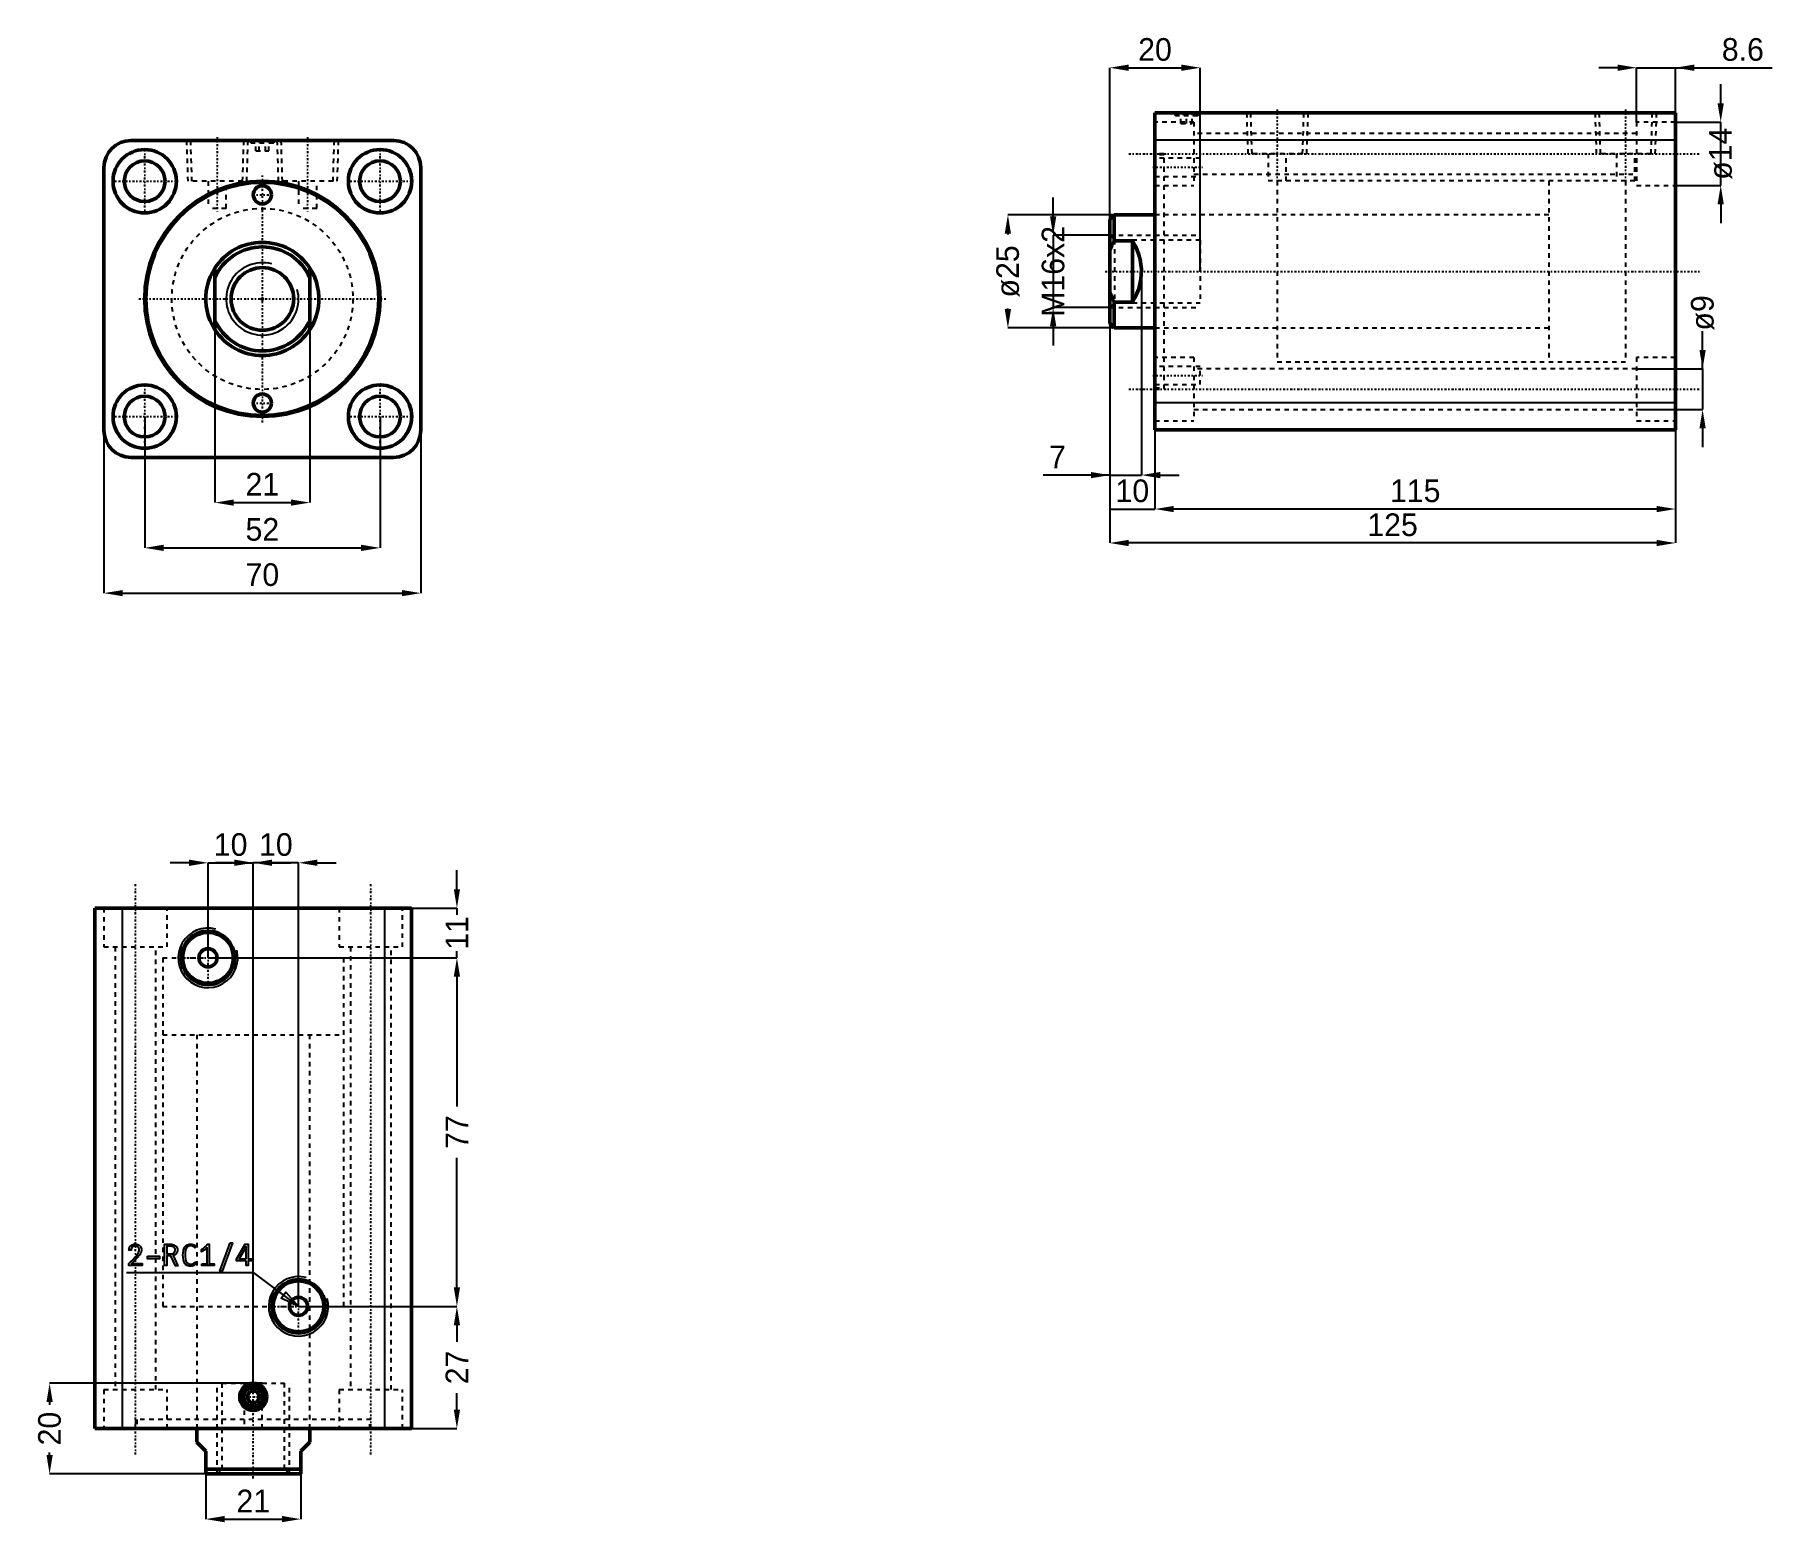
# Model space of a CAD drawing. Header units: millimetres. Extents: x -50 to 334, y -270 to 58.
import ezdxf

# ---------------------------------------------------------------- set-up
doc = ezdxf.new("R2010")
doc.units = ezdxf.units.MM
doc.linetypes.add('Center', pattern=[1.5, 0.45, -0.5, 0.05, -0.5])
doc.linetypes.add('Dashed', pattern=[2, 1, -1])
for name, color, linetype, lineweight in [('2d ConnectionPoints', 7, 'Continuous', 50), ('AM_0', 7, 'Continuous', 50), ('AM_4', 3, 'Continuous', 25), ('AM_5', 3, 'Continuous', 25), ('AM_7', 7, 'Center', 25), ('AM_9', 6, 'Dashed', 25)]:
    doc.layers.add(name, color=color, linetype=linetype, lineweight=lineweight)
doc.dimstyles.new('ISO-25', dxfattribs={"dimtxt": 2.5, "dimasz": 2.5, "dimexe": 1.25, "dimexo": 0.625, "dimtad": 1, "dimtxsty": 'Standard', "dimcen": 2.5, "dimadec": 0, "dimazin": 0, "dimtfac": 1, "dimtmove": 0, "dimatfit": 3, "dimfxl": 1, "dimarcsym": 0})

# ---------------------------------------------------------------- blocks, each defined once
blk = doc.blocks.new('1_RODcxhc_a_sd_40_60_IN_0_in_CXHC_A_IN_SD_40_60ST_0__CN_0')
at = {"layer": 'AM_0'}
for p, q in [((-10.5, -6.78), (-10.5, 6.78)), ((10.5, 6.78), (10.5, -6.78))]:
    blk.add_line(p, q, dxfattribs=at)
for points in [[(-10.5, 6.78), (-11.05, 5.84), (-11.52, 4.86), (-11.9, 3.83), (-12.19, 2.78), (-12.38, 1.71), (-12.48, 0.62), (-12.49, -0.47), (-12.4, -1.55), (-12.22, -2.63), (-11.94, -3.68), (-11.58, -4.71), (-11.12, -5.7), (-10.58, -6.65), (-10.5, -6.78)], [(10.5, -6.78), (11.05, -5.84), (11.52, -4.86), (11.9, -3.83), (12.19, -2.78), (12.38, -1.71), (12.48, -0.62), (12.49, 0.47), (12.4, 1.55), (12.22, 2.63), (11.94, 3.68), (11.58, 4.71), (11.12, 5.7), (10.58, 6.65), (10.5, 6.78)]]:
    blk.add_lwpolyline(points, dxfattribs=at)
blk.add_circle((0, 0), 6.92, dxfattribs=at)
for radius, start, end in [(12.5, 32.8599, 147.1401), (11.5, 24.0706, 155.9294), (11.5, 204.0706, 335.9294), (12.5, 212.8599, 327.1401)]:
    blk.add_arc((0, 0), radius, start, end, dxfattribs=at)
at = {"layer": 'AM_5'}
blk.add_arc((0, 0), 8, 75, 15, dxfattribs=at)
blk = doc.blocks.new('2_bodycxhc_a_sd_40_60_0_in_CXHC_A_IN_SD_40_60ST_0__CN_0')
at = {"layer": 'AM_0'}
for p, q in [((29, 35), (-29, 35)), ((-35, 29), (-35, -29)), ((35, -29), (35, 29)), ((-29, -35), (29, -35))]:
    blk.add_line(p, q, dxfattribs=at)
for centre, radius in [((-26, 26), 7), ((26, 26), 7), ((-26, 26), 4.5), ((26, 26), 4.5), ((0, 0), 26), ((0, 0), 25.75), ((0, 23), 2), ((-26, -26), 7), ((26, -26), 7), ((-26, -26), 4.5), ((0, -23), 2), ((26, -26), 4.5)]:
    blk.add_circle(centre, radius, dxfattribs=at)
for centre, start, end in [((-29, 29), 90, 180), ((29, 29), 360, 90), ((-29, -29), 180, 270), ((29, -29), 270, 360)]:
    blk.add_arc(centre, 6, start, end, dxfattribs=at)
at = {"layer": 'AM_5', "linetype": 'Dashed'}
for p, q in [((-16.77, 35), (-16.48, 26)), ((-3.23, 35), (-3.52, 26)), ((3.23, 35), (3.52, 26)), ((16.77, 35), (16.48, 26))]:
    blk.add_line(p, q, dxfattribs=at)
at = {"layer": 'AM_7'}
for p, q in [((-10, 35.75), (-10, 19.25)), ((0, 35.03), (0, 34.37)), ((10, 35.75), (10, 19.25)), ((-26, 18.65), (-26, 33.35)), ((26, 18.65), (26, 33.35)), ((0, -27.3), (0, 27.3)), ((-33.35, 26), (-18.65, 26)), ((18.65, 26), (33.35, 26)), ((-2.1, 23), (2.1, 23)), ((-27.3, 0), (27.3, 0)), ((-26, -33.35), (-26, -18.65)), ((26, -33.35), (26, -18.65)), ((-2.1, -23), (2.1, -23)), ((-33.35, -26), (-18.65, -26)), ((18.65, -26), (33.35, -26))]:
    blk.add_line(p, q, dxfattribs=at)
at = {"layer": 'AM_9'}
for p, q in [((-15.91, 35), (-15.63, 26)), ((-4.37, 26), (-4.09, 35)), ((-3, 35), (-2.4, 34.4)), ((-2.1, 34.7), (-2.4, 34.4)), ((2.1, 34.7), (-2.1, 34.7)), ((-1.44, 32.7), (-1.44, 34.7)), ((-0.72, 32.7), (-0.72, 34.7)), ((0.72, 32.7), (0.72, 34.7)), ((1.44, 32.7), (1.44, 34.7)), ((2.4, 34.4), (2.1, 34.7)), ((2.4, 34.4), (3, 35)), ((4.09, 35), (4.37, 26)), ((15.63, 26), (15.91, 35)), ((2.4, 34.4), (-2.4, 34.4)), ((-1.44, 32.7), (1.44, 32.7)), ((-4.37, 26), (-15.63, 26)), ((-12, 26), (-12, 20)), ((-8, 20), (-8, 26)), ((15.63, 26), (4.37, 26)), ((8, 26), (8, 20)), ((12, 20), (12, 26)), ((-8, 20), (-12, 20)), ((12, 20), (8, 20))]:
    blk.add_line(p, q, dxfattribs=at)
blk.add_circle((0, 0), 20, dxfattribs=at)
blk = doc.blocks.new('*D3')
at = {"layer": 'AM_5', "color": 0, "lineweight": -2}
for p, q in [((-26, -26), (-26, -55)), ((26, -26), (26, -55)), ((-21.83, -55), (21.83, -55))]:
    blk.add_line(p, q, dxfattribs=at)
at = {"layer": 'AM_5', "color": 0}
for points in [[(-21.83, -54.31), (-21.83, -55.69), (-26, -55)], [(21.83, -55.69), (21.83, -54.31), (26, -55)]]:
    blk.add_solid(points, dxfattribs=at)
at = {"layer": 'Defpoints', "color": 0}
for p in [(-26, -26), (26, -26), (26, -55)]:
    blk.add_point(p, dxfattribs=at)
at = {"layer": 'AM_5', "color": 0, "insert": (0, -50.95), "char_height": 5, "attachment_point": 5}
blk.add_mtext('52', dxfattribs=at)
blk = doc.blocks.new('*D4')
at = {"layer": 'AM_5', "color": 0, "lineweight": -2}
for p, q in [((-35, -29), (-35, -65)), ((35, -29), (35, -65)), ((-30.83, -65), (30.83, -65))]:
    blk.add_line(p, q, dxfattribs=at)
at = {"layer": 'AM_5', "color": 0}
for points in [[(-30.83, -64.31), (-30.83, -65.69), (-35, -65)], [(30.83, -65.69), (30.83, -64.31), (35, -65)]]:
    blk.add_solid(points, dxfattribs=at)
at = {"layer": 'Defpoints', "color": 0}
for p in [(-35, -29), (35, -29), (35, -65)]:
    blk.add_point(p, dxfattribs=at)
at = {"layer": 'AM_5', "color": 0, "insert": (0, -60.95), "char_height": 5, "attachment_point": 5}
blk.add_mtext('70', dxfattribs=at)
blk = doc.blocks.new('*D5')
at = {"layer": 'AM_5', "color": 0, "lineweight": -2}
for p, q in [((-10.5, 0), (-10.5, -45)), ((10.5, 0), (10.5, -45)), ((-6.33, -45), (6.33, -45))]:
    blk.add_line(p, q, dxfattribs=at)
at = {"layer": 'AM_5', "color": 0}
for points in [[(-6.33, -44.31), (-6.33, -45.69), (-10.5, -45)], [(6.33, -45.69), (6.33, -44.31), (10.5, -45)]]:
    blk.add_solid(points, dxfattribs=at)
at = {"layer": 'Defpoints', "color": 0}
for p in [(-10.5, 0), (10.5, 0), (10.5, -45)]:
    blk.add_point(p, dxfattribs=at)
at = {"layer": 'AM_5', "color": 0, "insert": (0, -40.95), "char_height": 5, "attachment_point": 5}
blk.add_mtext('21', dxfattribs=at)
blk = doc.blocks.new('1_RODcxhc_a_sd_40_60_IN_0_in_CXHC_A_IN_SD_40_60ST_0__CN_2')
at = {"layer": 'AM_0'}
for p, q in [((-9, 12.5), (-10, 11.5)), ((0, 12.5), (-9, 12.5)), ((-9, 12.5), (-9, 6.78)), ((-10, 11.5), (-10, -11.5)), ((-5, 6.78), (-9, 6.78)), ((-5, 6.78), (-5, -6.78)), ((-9, -6.78), (-5, -6.78)), ((-9, -6.78), (-9, -12.5)), ((-10, -11.5), (-9, -12.5)), ((-9, -12.5), (0, -12.5))]:
    blk.add_line(p, q, dxfattribs=at)
for points in [[(-9, 6.78), (-9.53, 5.75), (-10, 4.69)], [(-5, -6.78), (-4.45, -5.84), (-3.98, -4.86), (-3.6, -3.83), (-3.31, -2.78), (-3.12, -1.71), (-3.02, -0.62), (-3.01, 0.47), (-3.1, 1.55), (-3.28, 2.63), (-3.56, 3.68), (-3.92, 4.71), (-4.38, 5.7), (-4.92, 6.65), (-5, 6.78)], [(-10, -4.69), (-9.29, -6.23), (-9, -6.78)]]:
    blk.add_lwpolyline(points, dxfattribs=at)
at = {"layer": 'AM_5', "linetype": 'Dashed'}
for p, q in [((-10, 8), (10, 8)), ((-10, -8), (10, -8))]:
    blk.add_line(p, q, dxfattribs=at)
at = {"layer": 'AM_9'}
for p, q in [((104, 20), (87, 20)), ((87, 20), (87, -20)), ((104, 20), (104, -20)), ((87, 12.5), (0, 12.5)), ((-8.92, 6.92), (-10, 8)), ((10, 6.92), (-8.92, 6.92)), ((-8.92, 6.92), (-8.92, -6.92)), ((10, 6.92), (10, -6.92)), ((-10, -8), (-8.92, -6.92)), ((-8.92, -6.92), (10, -6.92)), ((0, -12.5), (87, -12.5)), ((87, -20), (104, -20))]:
    blk.add_line(p, q, dxfattribs=at)
blk = doc.blocks.new('2_bodycxhc_a_sd_40_60_0_in_CXHC_A_IN_SD_40_60ST_0__CN_2')
at = {"layer": 'AM_0'}
for p, q in [((115, 35), (0, 35)), ((0, -35), (0, 35)), ((115, -35), (115, 35)), ((115, -35), (0, -35))]:
    blk.add_line(p, q, dxfattribs=at)
at = {"layer": 'AM_4'}
for p, q in [((115, 29), (0, 29)), ((115, -29), (0, -29))]:
    blk.add_line(p, q, dxfattribs=at)
at = {"layer": 'AM_5', "linetype": 'Dashed'}
for p, q in [((20.23, 35), (20.52, 26)), ((33.77, 35), (33.48, 26)), ((97.23, 35), (97.52, 26)), ((110.77, 35), (110.48, 26))]:
    blk.add_line(p, q, dxfattribs=at)
at = {"layer": 'AM_7'}
for p, q in [((7, 35.03), (7, 34.37)), ((27, 35.75), (27, 19.25)), ((104, 35.75), (104, 19.25)), ((-5.75, 26), (120.75, 26)), ((-0.5, 23), (10.5, 23)), ((-11, 0), (120.75, 0)), ((-0.5, -23), (10.5, -23)), ((-5.75, -26), (120.75, -26))]:
    blk.add_line(p, q, dxfattribs=at)
at = {"layer": 'AM_9'}
for p, q in [((4, 35), (4.6, 34.4)), ((4.9, 34.7), (4.6, 34.4)), ((9.1, 34.7), (4.9, 34.7)), ((5.75, 32.7), (5.75, 34.7)), ((7, 32.7), (7, 34.7)), ((8.25, 32.7), (8.25, 34.7)), ((9.4, 34.4), (9.1, 34.7)), ((9.4, 34.4), (10, 35)), ((21.09, 35), (21.37, 26)), ((32.63, 26), (32.91, 35)), ((98.09, 35), (98.37, 26)), ((109.63, 26), (109.91, 35)), ((8.6, 33), (0, 33)), ((9.4, 34.4), (4.6, 34.4)), ((5.75, 32.7), (8.25, 32.7)), ((8.6, 33), (8.6, 19)), ((115, 33), (106.4, 33)), ((106.4, 33), (106.4, 19)), ((106.4, 30.5), (8.6, 30.5)), ((2, 26), (0, 26)), ((2, 25.75), (0, 25.75)), ((10, 25), (0, 25)), ((2, -26), (2, 26)), ((10, 21), (10, 25)), ((32.63, 26), (21.37, 26)), ((25, 26), (25, 20)), ((29, 20), (29, 26)), ((109.63, 26), (98.37, 26)), ((102, 26), (102, 20)), ((106, 20), (106, 26)), ((0, 21), (10, 21)), ((8.6, 21.5), (106.4, 21.5)), ((106, 20), (25, 20)), ((27, 20), (27, -20)), ((104, 20), (104, -20)), ((0, 19), (8.6, 19)), ((106.4, 19), (115, 19)), ((27, 12.5), (0, 12.5)), ((0, -12.5), (27, -12.5)), ((8.6, -19), (0, -19)), ((8.6, -19), (8.6, -33)), ((115, -19), (106.4, -19)), ((106.4, -19), (106.4, -33)), ((10, -21), (0, -21)), ((106.4, -21.5), (8.6, -21.5)), ((10, -25), (10, -21)), ((27, -20), (104, -20)), ((0, -25), (10, -25)), ((0, -25.75), (2, -25.75)), ((0, -26), (2, -26)), ((8.6, -30.5), (106.4, -30.5)), ((0, -33), (8.6, -33)), ((106.4, -33), (115, -33))]:
    blk.add_line(p, q, dxfattribs=at)
blk = doc.blocks.new('*D19')
at = {"layer": 'AM_5', "color": 0, "lineweight": -2}
for p, q in [((188.23, 18.58), (164.73, 18.58)), ((164.73, 14.41), (164.73, 14.24)), ((164.73, -2.26), (164.73, -2.09)), ((188.23, -6.42), (164.73, -6.42))]:
    blk.add_line(p, q, dxfattribs=at)
at = {"layer": 'AM_5', "color": 0}
for points in [[(165.42, 14.41), (164.03, 14.41), (164.73, 18.58)], [(164.03, -2.26), (165.42, -2.26), (164.73, -6.42)]]:
    blk.add_solid(points, dxfattribs=at)
at = {"layer": 'Defpoints', "color": 0}
for p in [(188.23, 18.58), (164.73, -6.42), (188.23, -6.42)]:
    blk.add_point(p, dxfattribs=at)
at = {"layer": 'AM_5', "color": 0, "insert": (164.73, 6.08), "char_height": 5, "attachment_point": 5, "rotation": 90}
blk.add_mtext('ø25', dxfattribs=at)
blk = doc.blocks.new('*D20')
at = {"layer": 'AM_5', "color": 0, "lineweight": -2}
for p, q in [((187.23, 6.08), (187.23, -38.92)), ((194.23, 6.08), (194.23, -38.92)), ((187.23, -38.92), (172.52, -38.92)), ((187.23, -38.92), (194.23, -38.92)), ((198.39, -38.92), (202.56, -38.92))]:
    blk.add_line(p, q, dxfattribs=at)
at = {"layer": 'AM_5', "color": 0}
for points in [[(183.06, -39.62), (183.06, -38.23), (187.23, -38.92)], [(198.39, -38.23), (198.39, -39.62), (194.23, -38.92)]]:
    blk.add_solid(points, dxfattribs=at)
at = {"layer": 'Defpoints', "color": 0}
for p in [(187.23, 6.08), (194.23, 6.08), (194.23, -38.92)]:
    blk.add_point(p, dxfattribs=at)
at = {"layer": 'AM_5', "color": 0, "insert": (175.68, -34.92), "char_height": 5, "attachment_point": 5}
blk.add_mtext('7', dxfattribs=at)
blk = doc.blocks.new('*D21')
at = {"layer": 'AM_5', "color": 0, "lineweight": -2}
for p, q in [((187.23, 6.08), (187.23, -46.42)), ((197.23, -22.92), (197.23, -46.42)), ((187.23, -46.42), (197.23, -46.42))]:
    blk.add_line(p, q, dxfattribs=at)
at = {"layer": 'Defpoints', "color": 0}
for p in [(187.23, 6.08), (197.23, -22.92), (197.23, -46.42)]:
    blk.add_point(p, dxfattribs=at)
at = {"layer": 'AM_5', "color": 0, "insert": (192.23, -42.42), "char_height": 5, "attachment_point": 5}
blk.add_mtext('10', dxfattribs=at)
blk = doc.blocks.new('*D22')
at = {"layer": 'AM_5', "color": 0, "lineweight": -2}
for p, q in [((197.23, -22.92), (197.23, -46.42)), ((312.23, -28.92), (312.23, -46.42)), ((308.06, -46.42), (201.39, -46.42))]:
    blk.add_line(p, q, dxfattribs=at)
at = {"layer": 'AM_5', "color": 0}
for points in [[(201.39, -45.73), (201.39, -47.12), (197.23, -46.42)], [(308.06, -47.12), (308.06, -45.73), (312.23, -46.42)]]:
    blk.add_solid(points, dxfattribs=at)
at = {"layer": 'Defpoints', "color": 0}
for p in [(197.23, -22.92), (312.23, -28.92), (197.23, -46.42)]:
    blk.add_point(p, dxfattribs=at)
at = {"layer": 'AM_5', "color": 0, "insert": (254.73, -42.42), "char_height": 5, "attachment_point": 5}
blk.add_mtext('115', dxfattribs=at)
blk = doc.blocks.new('*D23')
at = {"layer": 'AM_5', "color": 0, "lineweight": -2}
for p, q in [((187.23, 6.08), (187.23, -53.92)), ((312.23, -28.92), (312.23, -53.92)), ((308.06, -53.92), (191.39, -53.92))]:
    blk.add_line(p, q, dxfattribs=at)
at = {"layer": 'AM_5', "color": 0}
for points in [[(191.39, -53.23), (191.39, -54.62), (187.23, -53.92)], [(308.06, -54.62), (308.06, -53.23), (312.23, -53.92)]]:
    blk.add_solid(points, dxfattribs=at)
at = {"layer": 'Defpoints', "color": 0}
for p in [(187.23, 6.08), (312.23, -28.92), (187.23, -53.92)]:
    blk.add_point(p, dxfattribs=at)
at = {"layer": 'AM_5', "color": 0, "insert": (249.73, -49.92), "char_height": 5, "attachment_point": 5}
blk.add_mtext('125', dxfattribs=at)
blk = doc.blocks.new('*D24')
at = {"layer": 'AM_5', "color": 0, "lineweight": -2}
for p, q in [((318.23, -15.42), (318.23, -7.09)), ((303.63, -15.42), (318.23, -15.42)), ((318.23, -15.42), (318.23, -24.42)), ((303.63, -24.42), (318.23, -24.42)), ((318.23, -28.59), (318.23, -32.76))]:
    blk.add_line(p, q, dxfattribs=at)
at = {"layer": 'AM_5', "color": 0}
for points in [[(317.53, -11.26), (318.92, -11.26), (318.23, -15.42)], [(318.92, -28.59), (317.53, -28.59), (318.23, -24.42)]]:
    blk.add_solid(points, dxfattribs=at)
at = {"layer": 'Defpoints', "color": 0}
for p in [(303.63, -15.42), (303.63, -24.42), (318.23, -24.42)]:
    blk.add_point(p, dxfattribs=at)
at = {"layer": 'AM_5', "color": 0, "insert": (318.23, -3.09), "char_height": 5, "attachment_point": 5, "rotation": 90}
blk.add_mtext('ø9', dxfattribs=at)
blk = doc.blocks.new('*D25')
at = {"layer": 'AM_5', "color": 0, "lineweight": -2}
for p, q in [((322.23, 43.24), (322.23, 47.41)), ((312.23, 39.08), (322.23, 39.08)), ((322.23, 25.08), (322.23, 39.08)), ((312.23, 25.08), (322.23, 25.08)), ((322.23, 20.91), (322.23, 16.74))]:
    blk.add_line(p, q, dxfattribs=at)
at = {"layer": 'AM_5', "color": 0}
for points in [[(321.53, 43.24), (322.92, 43.24), (322.23, 39.08)], [(322.92, 20.91), (321.53, 20.91), (322.23, 25.08)]]:
    blk.add_solid(points, dxfattribs=at)
at = {"layer": 'Defpoints', "color": 0}
for p in [(312.23, 39.08), (322.23, 39.08), (312.23, 25.08)]:
    blk.add_point(p, dxfattribs=at)
at = {"layer": 'AM_5', "color": 0, "insert": (322.23, 32.08), "char_height": 5, "attachment_point": 5, "rotation": 90}
blk.add_mtext('ø14', dxfattribs=at)
blk = doc.blocks.new('*D26')
at = {"layer": 'AM_5', "color": 0, "lineweight": -2}
for p, q in [((299.46, 51.08), (295.29, 51.08)), ((303.63, 39.08), (303.63, 51.08)), ((303.63, 51.08), (312.23, 51.08)), ((312.23, 39.08), (312.23, 51.08)), ((312.23, 51.08), (333.62, 51.08))]:
    blk.add_line(p, q, dxfattribs=at)
at = {"layer": 'AM_5', "color": 0}
for points in [[(299.46, 50.38), (299.46, 51.77), (303.63, 51.08)], [(316.39, 51.77), (316.39, 50.38), (312.23, 51.08)]]:
    blk.add_solid(points, dxfattribs=at)
at = {"layer": 'Defpoints', "color": 0}
for p in [(312.23, 51.08), (303.63, 39.08), (312.23, 39.08)]:
    blk.add_point(p, dxfattribs=at)
at = {"layer": 'AM_5', "color": 0, "insert": (327.12, 55.08), "char_height": 5, "attachment_point": 5}
blk.add_mtext('8.6', dxfattribs=at)
blk = doc.blocks.new('*D27')
at = {"layer": 'AM_5', "color": 0, "lineweight": -2}
for p, q in [((187.23, 6.08), (187.23, 51.08)), ((191.39, 51.08), (203.06, 51.08)), ((207.23, 6.08), (207.23, 51.08))]:
    blk.add_line(p, q, dxfattribs=at)
at = {"layer": 'AM_5', "color": 0}
for points in [[(191.39, 51.77), (191.39, 50.38), (187.23, 51.08)], [(203.06, 50.38), (203.06, 51.77), (207.23, 51.08)]]:
    blk.add_solid(points, dxfattribs=at)
at = {"layer": 'Defpoints', "color": 0}
for p in [(207.23, 51.08), (187.23, 6.08), (207.23, 6.08)]:
    blk.add_point(p, dxfattribs=at)
at = {"layer": 'AM_5', "color": 0, "insert": (197.23, 55.08), "char_height": 5, "attachment_point": 5}
blk.add_mtext('20', dxfattribs=at)
blk = doc.blocks.new('*D28')
at = {"layer": 'AM_5', "color": 0, "lineweight": -2}
for p, q in [((174.73, 18.24), (174.73, 22.41)), ((187.23, 14.08), (174.73, 14.08)), ((174.73, 14.08), (174.73, -1.92)), ((187.23, -1.92), (174.73, -1.92)), ((174.73, -6.09), (174.73, -10.26))]:
    blk.add_line(p, q, dxfattribs=at)
at = {"layer": 'AM_5', "color": 0}
for points in [[(174.03, 18.24), (175.42, 18.24), (174.73, 14.08)], [(175.42, -6.09), (174.03, -6.09), (174.73, -1.92)]]:
    blk.add_solid(points, dxfattribs=at)
at = {"layer": 'Defpoints', "color": 0}
for p in [(187.23, 14.08), (174.73, -1.92), (187.23, -1.92)]:
    blk.add_point(p, dxfattribs=at)
at = {"layer": 'AM_5', "color": 0, "insert": (174.73, 6.08), "char_height": 5, "attachment_point": 5, "rotation": 90}
blk.add_mtext('M16x2', dxfattribs=at)
blk = doc.blocks.new('1_RODcxhc_a_sd_40_60_IN_0_in_CXHC_A_IN_SD_40_60ST_0__CN_4')
at = {"layer": 'AM_0'}
for p, q in [((-12.5, 0), (-12.5, -3)), ((12.5, -3), (12.5, 0)), ((-10.5, -5), (-12.5, -3)), ((12.5, -3), (10.5, -5)), ((-10.5, -10), (-10.5, -5)), ((10.5, -5), (10.5, -10)), ((-10.5, -9), (10.5, -9)), ((-10.5, -10), (10.5, -10))]:
    blk.add_line(p, q, dxfattribs=at)
at = {"layer": 'AM_5', "linetype": 'Dashed'}
for p, q in [((-8, -10), (-8, 10)), ((8, -10), (8, 10))]:
    blk.add_line(p, q, dxfattribs=at)
at = {"layer": 'AM_7'}
blk.add_line((0, -11), (0, 120.75), dxfattribs=at)
at = {"layer": 'AM_9'}
for p, q in [((-20, 104), (20, 104)), ((-20, 104), (-20, 87)), ((20, 87), (20, 104)), ((-20, 87), (20, 87)), ((-12.5, 87), (-12.5, 0)), ((12.5, 0), (12.5, 87)), ((-6.9175, 10), (-2, 10)), ((-6.9175, 10), (-6.9175, -8.9175)), ((2, 10), (6.9175, 10)), ((6.9175, -8.9175), (6.9175, 10)), ((-6.9175, -8.9175), (-8, -10)), ((-6.9175, -8.9175), (6.9175, -8.9175)), ((8, -10), (6.9175, -8.9175))]:
    blk.add_line(p, q, dxfattribs=at)
blk = doc.blocks.new('2_bodycxhc_a_sd_40_60_0_in_CXHC_A_IN_SD_40_60ST_0__CN_4')
at = {"layer": 'AM_0'}
for p, q in [((-35, 115), (-35, 0)), ((35, 115), (-35, 115)), ((35, 115), (35, 0)), ((-0.72, 8.25), (-1.44, 7)), ((0.72, 8.25), (-0.72, 8.25)), ((1.44, 7), (0.72, 8.25)), ((-1.44, 7), (-0.72, 5.75)), ((-0.72, 5.75), (0.72, 5.75)), ((0.72, 5.75), (1.44, 7)), ((35, 0), (-35, 0))]:
    blk.add_line(p, q, dxfattribs=at)
for centre, radius in [((-10, 104), 5.91), ((-10, 104), 5.63), ((-10, 104), 2), ((10, 27), 5.91), ((10, 27), 5.63), ((10, 27), 2), ((0, 7), 3), ((0, 7), 2.4), ((0, 7), 2.1)]:
    blk.add_circle(centre, radius, dxfattribs=at)
at = {"layer": 'AM_4'}
for p, q in [((-29, 115), (-29, 0)), ((29, 115), (29, 0))]:
    blk.add_line(p, q, dxfattribs=at)
at = {"layer": 'AM_5'}
for centre in [(-10, 104), (10, 27)]:
    blk.add_arc(centre, 6.58, 75, 15, dxfattribs=at)
at = {"layer": 'AM_7'}
for p, q in [((-26, -5.75), (-26, 120.75)), ((26, -5.75), (26, 120.75)), ((-10, 97.79), (-10, 110.21)), ((-16.21, 104), (-3.79, 104)), ((10, 20.79), (10, 33.21)), ((3.79, 27), (16.21, 27)), ((-3.15, 7), (3.15, 7))]:
    blk.add_line(p, q, dxfattribs=at)
at = {"layer": 'AM_9'}
for p, q in [((-33, 115), (-33, 106.4)), ((-19, 106.4), (-19, 115)), ((19, 115), (19, 106.4)), ((33, 106.4), (33, 115)), ((-33, 106.4), (-19, 106.4)), ((-30.5, 106.4), (-30.5, 8.6)), ((-21.5, 8.6), (-21.5, 106.4)), ((-20, 104), (20, 104)), ((-20, 104), (-20, 27)), ((19, 106.4), (33, 106.4)), ((20, 27), (20, 104)), ((21.5, 106.4), (21.5, 8.6)), ((30.5, 8.6), (30.5, 106.4)), ((-20, 27), (20, 27)), ((-12.5, 27), (-12.5, 0)), ((12.5, 0), (12.5, 27)), ((-33, 8.6), (-19, 8.6)), ((-33, 8.6), (-33, 0)), ((-19, 0), (-19, 8.6)), ((2, 10), (-2, 10)), ((-2, 10), (-2, 0)), ((2, 0), (2, 10)), ((19, 8.6), (33, 8.6)), ((19, 8.6), (19, 0)), ((33, 0), (33, 8.6)), ((26, 2), (-26, 2)), ((-26, 2), (-26, 0)), ((-25.75, 2), (-25.75, 0)), ((25.75, 0), (25.75, 2)), ((26, 0), (26, 2))]:
    blk.add_line(p, q, dxfattribs=at)
blk = doc.blocks.new('*D40')
at = {"layer": 'AM_5', "color": 0, "lineweight": -2}
for p, q in [((-12.51, -259.57), (-12.51, -269.57)), ((8.49, -259.57), (8.49, -269.57)), ((-8.34, -269.57), (4.32, -269.57))]:
    blk.add_line(p, q, dxfattribs=at)
at = {"layer": 'AM_5', "color": 0}
for points in [[(-8.34, -268.87), (-8.34, -270.26), (-12.51, -269.57)], [(4.32, -270.26), (4.32, -268.87), (8.49, -269.57)]]:
    blk.add_solid(points, dxfattribs=at)
at = {"layer": 'Defpoints', "color": 0}
for p in [(-12.51, -259.57), (8.49, -259.57), (8.49, -269.57)]:
    blk.add_point(p, dxfattribs=at)
at = {"layer": 'AM_5', "color": 0, "insert": (-2.01, -265.57), "char_height": 5, "attachment_point": 5}
blk.add_mtext('21', dxfattribs=at)
blk = doc.blocks.new('*D41')
at = {"layer": 'AM_5', "color": 0, "lineweight": -2}
for p, q in [((-2.01, -239.57), (-47.01, -239.57)), ((-47.01, -243.73), (-47.01, -244.32)), ((-47.01, -255.4), (-47.01, -254.82)), ((-12.51, -259.57), (-47.01, -259.57))]:
    blk.add_line(p, q, dxfattribs=at)
at = {"layer": 'AM_5', "color": 0}
for points in [[(-46.32, -243.73), (-47.7, -243.73), (-47.01, -239.57)], [(-47.7, -255.4), (-46.32, -255.4), (-47.01, -259.57)]]:
    blk.add_solid(points, dxfattribs=at)
at = {"layer": 'Defpoints', "color": 0}
for p in [(-47.01, -239.57), (-2.01, -239.57), (-12.51, -259.57)]:
    blk.add_point(p, dxfattribs=at)
at = {"layer": 'AM_5', "color": 0, "insert": (-47.01, -249.57), "char_height": 5, "attachment_point": 5, "rotation": 90}
blk.add_mtext('20', dxfattribs=at)
blk = doc.blocks.new('*D42')
at = {"layer": 'AM_5', "color": 0, "lineweight": -2}
for p, q in [((7.99, -222.57), (42.99, -222.57)), ((42.99, -226.73), (42.99, -230.4)), ((42.99, -245.4), (42.99, -241.73)), ((32.99, -249.57), (42.99, -249.57))]:
    blk.add_line(p, q, dxfattribs=at)
at = {"layer": 'AM_5', "color": 0}
for points in [[(43.68, -226.73), (42.3, -226.73), (42.99, -222.57)], [(42.3, -245.4), (43.68, -245.4), (42.99, -249.57)]]:
    blk.add_solid(points, dxfattribs=at)
at = {"layer": 'Defpoints', "color": 0}
for p in [(7.99, -222.57), (42.99, -222.57), (32.99, -249.57)]:
    blk.add_point(p, dxfattribs=at)
at = {"layer": 'AM_5', "color": 0, "insert": (42.99, -236.07), "char_height": 5, "attachment_point": 5, "rotation": 90}
blk.add_mtext('27', dxfattribs=at)
blk = doc.blocks.new('*D43')
at = {"layer": 'AM_5', "color": 0, "lineweight": -2}
for p, q in [((-12.01, -145.57), (42.99, -145.57)), ((42.99, -149.73), (42.99, -178.4)), ((42.99, -218.4), (42.99, -189.73)), ((7.99, -222.57), (42.99, -222.57))]:
    blk.add_line(p, q, dxfattribs=at)
at = {"layer": 'AM_5', "color": 0}
for points in [[(43.68, -149.73), (42.3, -149.73), (42.99, -145.57)], [(42.3, -218.4), (43.68, -218.4), (42.99, -222.57)]]:
    blk.add_solid(points, dxfattribs=at)
at = {"layer": 'Defpoints', "color": 0}
for p in [(-12.01, -145.57), (7.99, -222.57), (42.99, -222.57)]:
    blk.add_point(p, dxfattribs=at)
at = {"layer": 'AM_5', "color": 0, "insert": (42.99, -184.07), "char_height": 5, "attachment_point": 5, "rotation": 90}
blk.add_mtext('77', dxfattribs=at)
blk = doc.blocks.new('*D44')
at = {"layer": 'AM_5', "color": 0, "lineweight": -2}
for p, q in [((42.99, -130.4), (42.99, -126.23)), ((23.99, -134.57), (42.99, -134.57)), ((42.99, -134.57), (42.99, -136.07)), ((-12.01, -145.57), (42.99, -145.57)), ((42.99, -145.57), (42.99, -144.07)), ((42.99, -149.73), (42.99, -153.9))]:
    blk.add_line(p, q, dxfattribs=at)
at = {"layer": 'AM_5', "color": 0}
for points in [[(42.3, -130.4), (43.68, -130.4), (42.99, -134.57)], [(43.68, -149.73), (42.3, -149.73), (42.99, -145.57)]]:
    blk.add_solid(points, dxfattribs=at)
at = {"layer": 'Defpoints', "color": 0}
for p in [(23.99, -134.57), (-12.01, -145.57), (42.99, -145.57)]:
    blk.add_point(p, dxfattribs=at)
at = {"layer": 'AM_5', "color": 0, "insert": (42.99, -140.07), "char_height": 5, "attachment_point": 5, "rotation": 90}
blk.add_mtext('11', dxfattribs=at)
blk = doc.blocks.new('*D45')
at = {"layer": 'AM_5', "color": 0, "lineweight": -2}
for p, q in [((-16.18, -124.57), (-20.34, -124.57)), ((-12.01, -145.57), (-12.01, -124.57)), ((-12.01, -124.57), (-2.01, -124.57)), ((-2.01, -239.57), (-2.01, -124.57)), ((2.16, -124.57), (6.32, -124.57))]:
    blk.add_line(p, q, dxfattribs=at)
at = {"layer": 'AM_5', "color": 0}
for points in [[(-16.18, -125.26), (-16.18, -123.87), (-12.01, -124.57)], [(2.16, -123.87), (2.16, -125.26), (-2.01, -124.57)]]:
    blk.add_solid(points, dxfattribs=at)
at = {"layer": 'Defpoints', "color": 0}
for p in [(-2.01, -124.57), (-12.01, -145.57), (-2.01, -239.57)]:
    blk.add_point(p, dxfattribs=at)
at = {"layer": 'AM_5', "color": 0, "insert": (-7.01, -120.57), "char_height": 5, "attachment_point": 5}
blk.add_mtext('10', dxfattribs=at)
blk = doc.blocks.new('*D46')
at = {"layer": 'AM_5', "color": 0, "lineweight": -2}
for p, q in [((-6.18, -124.57), (-10.34, -124.57)), ((-2.01, -239.57), (-2.01, -124.57)), ((7.99, -124.57), (-2.01, -124.57)), ((7.99, -222.57), (7.99, -124.57)), ((12.16, -124.57), (16.32, -124.57))]:
    blk.add_line(p, q, dxfattribs=at)
at = {"layer": 'AM_5', "color": 0}
for points in [[(-6.18, -125.26), (-6.18, -123.87), (-2.01, -124.57)], [(12.16, -123.87), (12.16, -125.26), (7.99, -124.57)]]:
    blk.add_solid(points, dxfattribs=at)
at = {"layer": 'Defpoints', "color": 0}
for p in [(-2.01, -124.57), (7.99, -222.57), (-2.01, -239.57)]:
    blk.add_point(p, dxfattribs=at)
at = {"layer": 'AM_5', "color": 0, "insert": (2.99, -120.57), "char_height": 5, "attachment_point": 5}
blk.add_mtext('10', dxfattribs=at)
blk = doc.blocks.new('*D47')
at = {"layer": 'AM_5', "color": 0, "lineweight": -2}
for p, q in [((-12.51, -259.57), (-12.51, -269.57)), ((8.49, -259.57), (8.49, -269.57)), ((-8.34, -269.57), (4.32, -269.57))]:
    blk.add_line(p, q, dxfattribs=at)
at = {"layer": 'AM_5', "color": 0}
for points in [[(-8.34, -268.87), (-8.34, -270.26), (-12.51, -269.57)], [(4.32, -270.26), (4.32, -268.87), (8.49, -269.57)]]:
    blk.add_solid(points, dxfattribs=at)
at = {"layer": 'Defpoints', "color": 0}
for p in [(-12.51, -259.57), (8.49, -259.57), (8.49, -269.57)]:
    blk.add_point(p, dxfattribs=at)
at = {"layer": 'AM_5', "color": 0, "insert": (-2.01, -265.57), "char_height": 5, "attachment_point": 5}
blk.add_mtext('21', dxfattribs=at)

msp = doc.modelspace()

# ---------------------------------------------------------------- linework, layer by layer
at = {"layer": '2d ConnectionPoints'}
for p in [(197.228, 6.078), (0, 0), (-2.01, -249.566)]:
    msp.add_point(p, dxfattribs=at)
at = {"layer": 'AM_5'}
for p, q in [((-30.01, -215.066), (-2.01, -215.066)), ((-2.01, -215.066), (7.99, -222.566))]:
    msp.add_line(p, q, dxfattribs=at)
for points in [[(-29.363, -212.955), (-29.363, -212.955), (-29.149, -212.76), (-28.844, -212.474), (-28.844, -212.474), (-28.558, -212.197), (-28.378, -212.018), (-28.378, -212.018), (-28.206, -211.837), (-27.959, -211.552), (-27.959, -211.552), (-27.726, -211.253), (-27.579, -211.044), (-27.579, -211.044), (-27.449, -210.836), (-27.308, -210.54), (-27.308, -210.54), (-27.232, -210.263), (-27.218, -210.089), (-27.218, -210.089), (-27.222, -209.991), (-27.246, -209.852), (-27.246, -209.852), (-27.289, -209.724), (-27.328, -209.643), (-27.328, -209.643), (-27.376, -209.569), (-27.46, -209.47), (-27.46, -209.47), (-27.558, -209.388), (-27.632, -209.341), (-27.632, -209.341), (-27.712, -209.303), (-27.837, -209.261), (-27.837, -209.261), (-27.972, -209.238), (-28.066, -209.234), (-28.066, -209.234), (-28.17, -209.238), (-28.318, -209.262), (-28.318, -209.262), (-28.455, -209.305), (-28.541, -209.344), (-28.541, -209.344), (-28.62, -209.393), (-28.726, -209.48), (-28.726, -209.48), (-28.815, -209.585), (-28.866, -209.665), (-28.866, -209.665), (-28.908, -209.751), (-28.953, -209.893), (-28.953, -209.893), (-28.978, -210.049), (-28.983, -210.16), (-29.47, -210.16), (-29.47, -210.16), (-29.463, -209.993), (-29.423, -209.761), (-29.423, -209.761), (-29.35, -209.551), (-29.282, -209.422), (-29.282, -209.422), (-29.201, -209.305), (-29.06, -209.151), (-29.06, -209.151), (-28.896, -209.024), (-28.773, -208.954), (-28.773, -208.954), (-28.642, -208.897), (-28.436, -208.835), (-28.436, -208.835), (-28.218, -208.802), (-28.066, -208.795), (-28.066, -208.795), (-27.924, -208.801), (-27.718, -208.833), (-27.718, -208.833), (-27.52, -208.891), (-27.393, -208.945), (-27.393, -208.945), (-27.274, -209.01), (-27.113, -209.129), (-27.113, -209.129), (-26.974, -209.273), (-26.895, -209.383), (-26.895, -209.383), (-26.827, -209.503), (-26.754, -209.699), (-26.754, -209.699), (-26.715, -209.913), (-26.708, -210.066), (-26.708, -210.066), (-26.719, -210.239), (-26.777, -210.505), (-26.777, -210.505), (-26.885, -210.779), (-26.984, -210.966), (-26.984, -210.966), (-27.098, -211.152), (-27.283, -211.421), (-27.283, -211.421), (-27.485, -211.678), (-27.629, -211.842), (-27.629, -211.842), (-27.784, -212.009), (-28.044, -212.28), (-28.044, -212.28), (-28.337, -212.576), (-28.55, -212.786), (-28.895, -213.124), (-26.568, -213.127), (-26.568, -213.566), (-29.535, -213.566), (-29.535, -213.111), (-29.363, -212.955)], [(-21.594, -208.854), (-20.222, -208.854), (-20.222, -208.854), (-20.081, -208.859), (-19.874, -208.888), (-19.874, -208.888), (-19.67, -208.941), (-19.536, -208.99), (-19.536, -208.99), (-19.408, -209.051), (-19.234, -209.164), (-19.234, -209.164), (-19.08, -209.305), (-18.989, -209.414), (-18.989, -209.414), (-18.911, -209.535), (-18.827, -209.738), (-18.827, -209.738), (-18.781, -209.967), (-18.773, -210.134), (-18.773, -210.134), (-18.783, -210.318), (-18.839, -210.568), (-18.839, -210.568), (-18.943, -210.787), (-19.039, -210.916), (-19.039, -210.916), (-19.152, -211.03), (-19.346, -211.175), (-19.346, -211.175), (-19.57, -211.287), (-19.735, -211.343), (-18.656, -213.599), (-19.182, -213.599), (-20.235, -211.421), (-20.307, -211.421), (-21.113, -211.421), (-21.113, -213.566), (-21.594, -213.566), (-21.594, -208.854)], [(-20.45, -210.999), (-20.45, -210.999), (-20.312, -210.996), (-20.121, -210.984), (-20.121, -210.984), (-19.949, -210.96), (-19.845, -210.939), (-19.845, -210.939), (-19.749, -210.909), (-19.617, -210.846), (-19.617, -210.846), (-19.502, -210.759), (-19.434, -210.688), (-19.434, -210.688), (-19.376, -210.605), (-19.313, -210.453), (-19.313, -210.453), (-19.28, -210.269), (-19.273, -210.128), (-19.273, -210.128), (-19.285, -209.948), (-19.348, -209.721), (-19.348, -209.721), (-19.464, -209.545), (-19.571, -209.457), (-19.571, -209.457), (-19.695, -209.387), (-19.905, -209.312), (-19.905, -209.312), (-20.141, -209.271), (-20.313, -209.263), (-21.113, -209.263), (-21.113, -210.999), (-20.45, -210.999)], [(-15.878, -213.677), (-15.878, -213.677), (-16.195, -213.652), (-16.608, -213.525), (-16.608, -213.525), (-16.946, -213.288), (-17.129, -213.069), (-17.129, -213.069), (-17.279, -212.803), (-17.441, -212.317), (-17.441, -212.317), (-17.528, -211.726), (-17.545, -211.275), (-17.545, -211.275), (-17.527, -210.799), (-17.433, -210.181), (-17.433, -210.181), (-17.259, -209.679), (-17.098, -209.408), (-17.098, -209.408), (-16.904, -209.187), (-16.555, -208.948), (-16.555, -208.948), (-16.137, -208.82), (-15.819, -208.795), (-15.819, -208.795), (-15.515, -208.818), (-15.114, -208.939), (-15.114, -208.939), (-14.778, -209.163), (-14.591, -209.37), (-14.903, -209.624), (-14.903, -209.624), (-14.99, -209.531), (-15.124, -209.417), (-15.124, -209.417), (-15.26, -209.331), (-15.353, -209.289), (-15.353, -209.289), (-15.445, -209.258), (-15.577, -209.223), (-15.577, -209.223), (-15.705, -209.205), (-15.787, -209.201), (-15.787, -209.201), (-15.971, -209.211), (-16.218, -209.259), (-16.218, -209.259), (-16.428, -209.349), (-16.549, -209.432), (-16.549, -209.432), (-16.655, -209.533), (-16.789, -209.715), (-16.789, -209.715), (-16.895, -209.936), (-16.949, -210.103), (-16.949, -210.103), (-16.991, -210.289), (-17.038, -210.601), (-17.038, -210.601), (-17.062, -210.955), (-17.067, -211.213), (-17.067, -211.213), (-17.056, -211.595), (-16.995, -212.095), (-16.995, -212.095), (-16.882, -212.51), (-16.778, -212.739), (-16.778, -212.739), (-16.648, -212.928), (-16.402, -213.133), (-16.402, -213.133), (-16.093, -213.243), (-15.852, -213.264), (-15.852, -213.264), (-15.599, -213.245), (-15.272, -213.144), (-15.272, -213.144), (-15.006, -212.958), (-14.864, -212.786), (-14.574, -213.046), (-14.574, -213.046), (-14.751, -213.273), (-15.095, -213.519), (-15.095, -213.519), (-15.533, -213.651), (-15.878, -213.677)], [(-13.402, -213.15), (-12.206, -213.15), (-12.206, -209.634), (-12.206, -209.634), (-12.27, -209.698), (-12.379, -209.799), (-12.379, -209.799), (-12.502, -209.905), (-12.593, -209.978), (-12.593, -209.978), (-12.687, -210.051), (-12.828, -210.154), (-12.828, -210.154), (-12.971, -210.25), (-13.067, -210.31), (-13.067, -210.31), (-13.161, -210.364), (-13.291, -210.43), (-13.291, -210.43), (-13.408, -210.477), (-13.48, -210.498), (-13.48, -210.004), (-13.48, -210.004), (-13.391, -209.962), (-13.251, -209.882), (-13.251, -209.882), (-13.103, -209.782), (-13.001, -209.704), (-13.001, -209.704), (-12.897, -209.62), (-12.747, -209.49), (-12.747, -209.49), (-12.602, -209.356), (-12.508, -209.263), (-12.508, -209.263), (-12.42, -209.172), (-12.301, -209.044), (-12.301, -209.044), (-12.199, -208.926), (-12.141, -208.854), (-11.725, -208.854), (-11.725, -213.15), (-10.639, -213.15), (-10.639, -213.566), (-13.402, -213.566), (-13.402, -213.15)], [(-7.078, -208.529), (-6.584, -208.529), (-8.866, -214.801), (-9.36, -214.801), (-7.078, -208.529)], [(-3.585, -212.526), (-5.691, -212.526), (-5.691, -212.104), (-3.774, -208.854), (-3.13, -208.854), (-3.13, -212.087), (-2.428, -212.087), (-2.428, -212.526), (-3.13, -212.526), (-3.13, -213.566), (-3.585, -213.566), (-3.585, -212.526)], [(-3.579, -212.087), (-3.579, -209.4), (-5.132, -212.087), (-3.579, -212.087)], [(-25.36, -211.473), (-22.76, -211.473), (-22.76, -212.058), (-25.36, -212.058), (-25.36, -211.473)], [(7.99, -222.566), (4.157, -220.733), (5.157, -219.4), (7.99, -222.566)]]:
    msp.add_lwpolyline(points, dxfattribs=at)

# ---------------------------------------------------------------- block references
for name, p in [('2_bodycxhc_a_sd_40_60_0_in_CXHC_A_IN_SD_40_60ST_0__CN_2', (197.228, 6.078)), ('2_bodycxhc_a_sd_40_60_0_in_CXHC_A_IN_SD_40_60ST_0__CN_0', (0, 0)), ('1_RODcxhc_a_sd_40_60_IN_0_in_CXHC_A_IN_SD_40_60ST_0__CN_2', (197.228, 6.078)), ('1_RODcxhc_a_sd_40_60_IN_0_in_CXHC_A_IN_SD_40_60ST_0__CN_0', (0, 0)), ('2_bodycxhc_a_sd_40_60_0_in_CXHC_A_IN_SD_40_60ST_0__CN_4', (-2.01, -249.566)), ('1_RODcxhc_a_sd_40_60_IN_0_in_CXHC_A_IN_SD_40_60ST_0__CN_4', (-2.01, -249.566))]:
    msp.add_blockref(name, p)

# ---------------------------------------------------------------- dimensions: what is measured, and where the dimension line sits
for base, p1, p2, text, override, picture, middle in [((207.228, 51.078), (187.228, 6.078), (207.228, 6.078), '20', {"dimtxt": 5, "dimasz": 4.166667, "dimexe": 0, "dimexo": 0, "dimgap": 1.5}, '*D27', (197.228, 51.078)), ((312.228, 51.078), (303.628, 39.078), (312.228, 39.078), '8.6', {"dimtxt": 5, "dimasz": 4.166667, "dimexe": 0, "dimexo": 0, "dimgap": 1.5}, '*D26', (327.117, 51.078)), ((194.228, -38.922), (187.228, 6.078), (194.228, 6.078), '7', {"dimtxt": 5, "dimasz": 4.166667, "dimexe": 0, "dimexo": 0, "dimgap": 1.5}, '*D20', (175.683, -38.922)), ((197.228, -46.422), (187.228, 6.078), (197.228, -22.922), '10', {"dimtxt": 5, "dimasz": 0, "dimexe": 0, "dimexo": 0, "dimgap": 1.5}, '*D21', (192.228, -46.422)), ((187.228, -53.922), (312.228, -28.922), (187.228, 6.078), '125', {"dimtxt": 5, "dimasz": 4.166667, "dimexe": 0, "dimexo": 0, "dimgap": 1.5}, '*D23', (249.728, -53.922)), ((10.5, -45), (-10.5, 0), (10.5, 0), '21', {"dimtxt": 5, "dimasz": 4.166667, "dimexe": 0, "dimexo": 0, "dimgap": 1.5}, '*D5', (0, -45)), ((197.228, -46.422), (312.228, -28.922), (197.228, -22.922), '115', {"dimtxt": 5, "dimasz": 4.166667, "dimexe": 0, "dimexo": 0, "dimgap": 1.5}, '*D22', (254.728, -46.422)), ((26, -55), (-26, -26), (26, -26), '52', {"dimtxt": 5, "dimasz": 4.166667, "dimexe": 0, "dimexo": 0, "dimgap": 1.5}, '*D3', (0, -55)), ((35, -65), (-35, -29), (35, -29), '70', {"dimtxt": 5, "dimasz": 4.166667, "dimexe": 0, "dimexo": 0, "dimgap": 1.5}, '*D4', (0, -65)), ((-2.01, -124.566), (-12.01, -145.566), (-2.01, -239.566), '10', {"dimtxt": 5, "dimasz": 4.166667, "dimexe": 0, "dimexo": 0, "dimgap": 1.5}, '*D45', (-7.01, -124.566)), ((-2.01, -124.566), (7.99, -222.566), (-2.01, -239.566), '10', {"dimtxt": 5, "dimasz": 4.166667, "dimexe": 0, "dimexo": 0, "dimgap": 1.5}, '*D46', (2.99, -124.566)), ((8.49, -269.566), (-12.51, -259.566), (8.49, -259.566), '21', {"dimtxt": 5, "dimasz": 4.166667, "dimexe": 0, "dimexo": 0, "dimgap": 1.5}, '*D40', (-2.01, -269.566)), ((8.49, -269.566), (-12.51, -259.566), (8.49, -259.566), '21', {"dimtxt": 5, "dimasz": 4.166667, "dimexe": 0, "dimexo": 0, "dimgap": 1.5}, '*D47', (-2.01, -269.566))]:
    dim = msp.add_linear_dim(base=base, p1=p1, p2=p2, text=text, dimstyle='ISO-25', override=override, dxfattribs=at)
    dim.commit()
    dim.dimension.update_dxf_attribs({"geometry": picture, "text_midpoint": middle, "dimtype": 160})
for base, p1, p2, text, picture, middle in [((322.228, 39.078), (312.228, 25.078), (312.228, 39.078), 'ø14', '*D25', (322.228, 32.078)), ((174.728, -1.922), (187.228, 14.078), (187.228, -1.922), 'M16x2', '*D28', (174.728, 6.078)), ((164.728, -6.422), (188.228, 18.578), (188.228, -6.422), 'ø25', '*D19', (164.728, 6.078)), ((318.228, -24.422), (303.628, -15.422), (303.628, -24.422), 'ø9', '*D24', (318.228, -3.088)), ((42.99, -145.566), (23.99, -134.566), (-12.01, -145.566), '11', '*D44', (42.99, -140.066)), ((42.99, -222.566), (-12.01, -145.566), (7.99, -222.566), '77', '*D43', (42.99, -184.066)), ((42.99, -222.566), (32.99, -249.566), (7.99, -222.566), '27', '*D42', (42.99, -236.066)), ((-47.01, -239.566), (-12.51, -259.566), (-2.01, -239.566), '20', '*D41', (-47.01, -249.566))]:
    dim = msp.add_linear_dim(base=base, p1=p1, p2=p2, angle=90, text=text, dimstyle='ISO-25', override={"dimtxt": 5, "dimasz": 4.166667, "dimexe": 0, "dimexo": 0, "dimgap": 1.5}, dxfattribs=at)
    dim.commit()
    dim.dimension.update_dxf_attribs({"geometry": picture, "text_midpoint": middle, "dimtype": 160, "text_rotation": 90})

doc.saveas('drawing.dxf')
